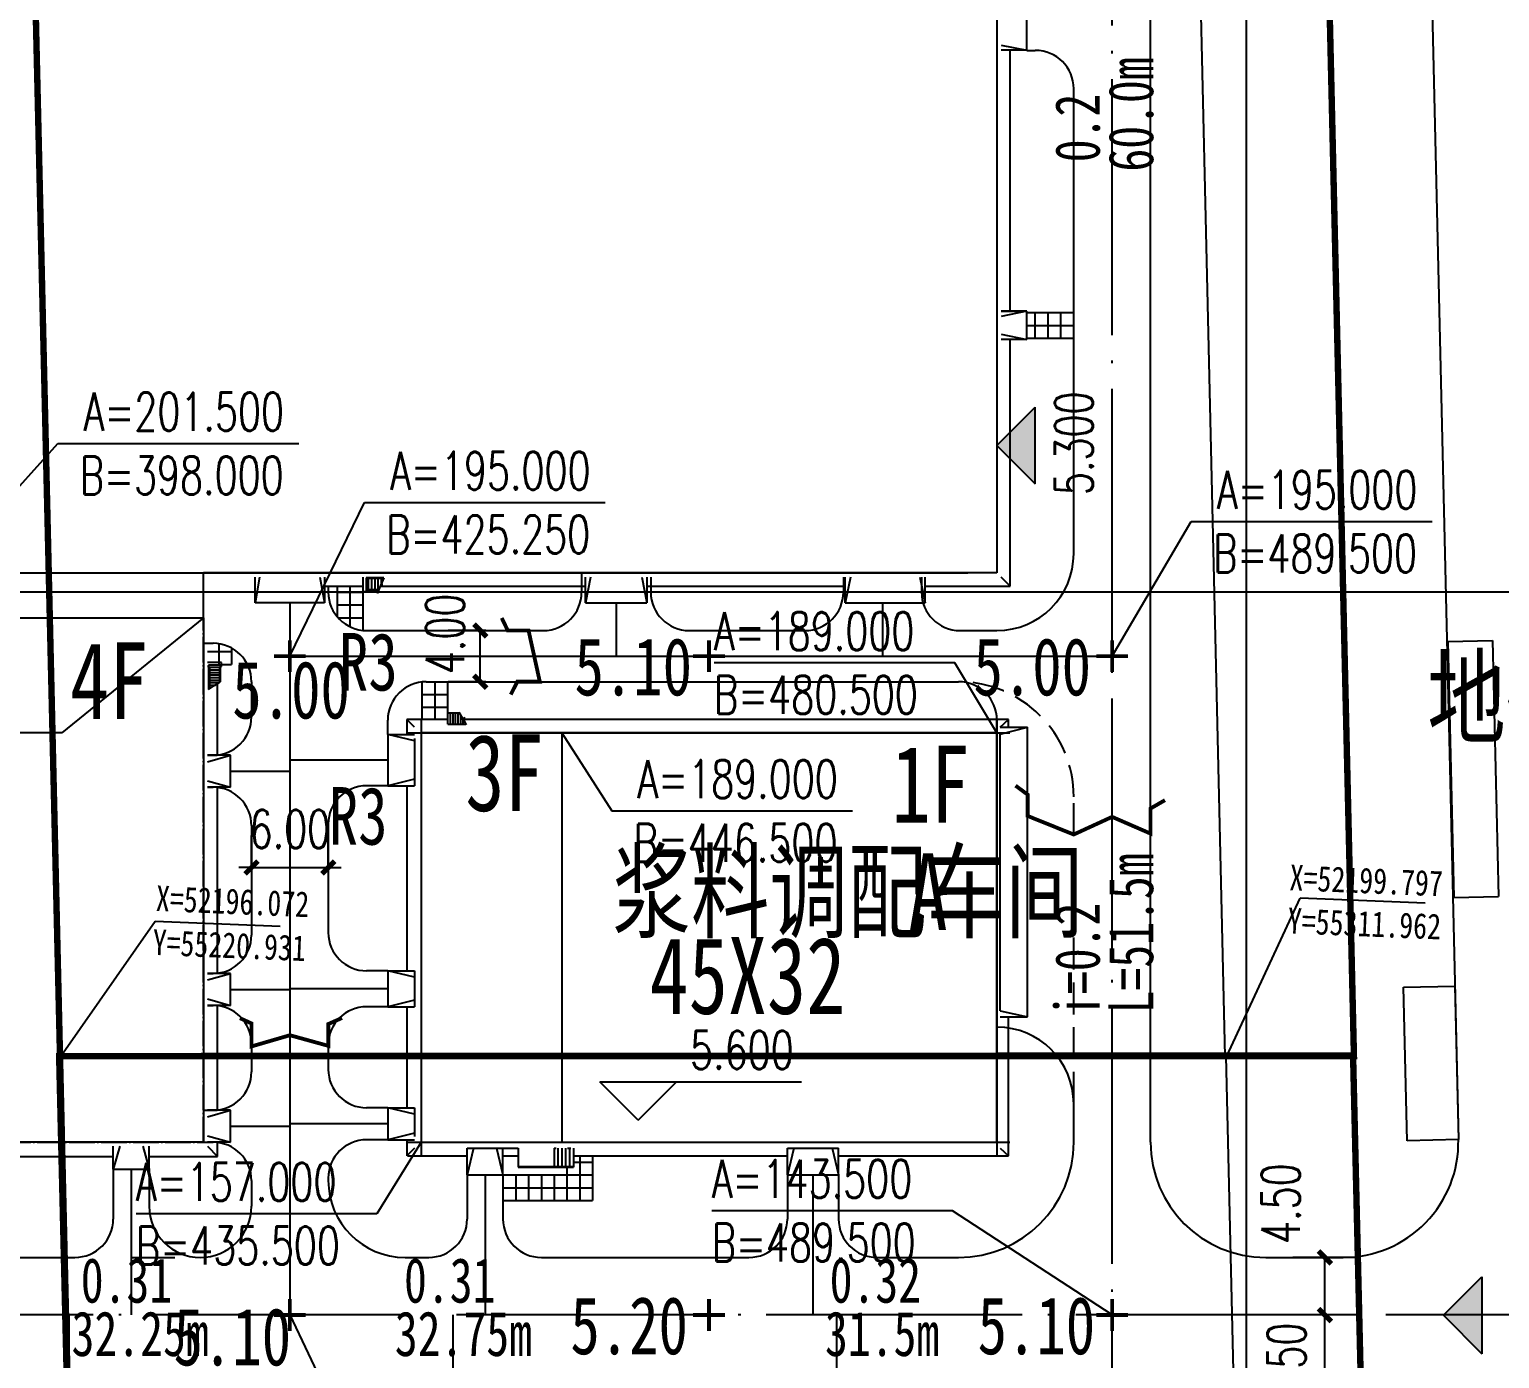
# Model space of a CAD drawing. Extents: x -170 to 1091, y -90 to 504.
# Drawn here: x 404.9 to 519.8, y 140.1 to 244 of the extents above; entities that cross this region are included whole.
import ezdxf

# ---------------------------------------------------------------- set-up
doc = ezdxf.new("R2010")
doc.units = 0
doc.header["$LTSCALE"] = 1000
for name, pattern in [('ACAD_ISO10W100', [18.7, 12, -3, 0.7, -3]), ('DASH', [0.35, 0.25, -0.1]), ('DOTE', [2.42, 2, -0.2, 0.02, -0.2])]:
    doc.linetypes.add(name, pattern=pattern)
doc.layers.get('0').update_dxf_attribs({"linetype": 'CONTINUOUS'})
doc.layers.get('Defpoints').update_dxf_attribs({"linetype": 'CONTINUOUS'})
for name, color, linetype in [('DIM_COOR', 3, 'CONTINUOUS'), ('DIM_ELEV', 3, 'CONTINUOUS'), ('DIM_SYMB', 3, 'CONTINUOUS'), ('DL', 7, 'CONTINUOUS'), ('DOTE', 1, 'DOTE'), ('GROUND', 2, 'CONTINUOUS'), ('PUB_DIM', 3, 'CONTINUOUS'), ('PUB_TEXT', 7, 'CONTINUOUS'), ('road', 2, 'CONTINUOUS'), ('STAIR', 2, 'CONTINUOUS'), ('方格网', 6, 'CONTINUOUS'), ('选址蓝线', 5, 'CONTINUOUS'), ('道路HK', 1, 'CONTINUOUS')]:
    doc.layers.add(name, color=color, linetype=linetype)
doc.styles.add('_TCH_DIM', font='SIMPLEX', dxfattribs={"bigfont": 'GBCBIG'})
doc.styles.add('DIM_FONT', font='SIMPLEX', dxfattribs={"width": 0.7, "bigfont": 'GBCBIG'})
doc.styles.add('HZ', font='', dxfattribs={"width": 0.75})
doc.styles.get("Standard").update_dxf_attribs({"font": '', "width": 0.75})
doc.styles.get('HZ').set_extended_font_data('SimSun')
doc.styles.get('STANDARD').set_extended_font_data('SimSun')
doc.dimstyles.new('DIMN1', dxfattribs={"dimscale": 0.01, "dimtxt": 300, "dimasz": 100, "dimexe": 250, "dimexo": 300, "dimgap": 150, "dimtad": 1, "dimtxsty": 'DIM_FONT', "dimblk": 'ARCHTICK', "dimcen": 2.5, "dimclrt": 7, "dimazin": 2, "dimtfac": 1, "dimtdec": 0, "dimtix": 1, "dimtmove": 2, "dimatfit": 3, "dimldrblk": 'ARCHTICK'})

# ---------------------------------------------------------------- blocks, each defined once
blk = doc.blocks.new('A$C76F35FFE')
at = {"layer": 'DOTE'}
for p, q in [((1600, 34550), (48600, 34550)), ((2600, 35550), (2600, 1550)), ((47600, 35550), (47600, 1550)), ((1600, 2550), (48600, 2550))]:
    blk.add_line(p, q, dxfattribs=at)
at = {"layer": 'GROUND'}
for p, q in [((1500, 35600), (1500, 34420)), ((4700, 35600), (1500, 35600)), ((2100, 35000), (1500, 35600)), ((48500, 35600), (5883, 35600)), ((47850, 35000), (48500, 35600)), ((47850, 12825), (47850, 34475)), ((48500, 35000), (48500, 35600)), ((1500, 30420), (1500, 15950)), ((1500, 13150), (1500, 5250)), ((48500, 1500), (48500, 12350)), ((1500, 2694), (1500, 1500)), ((2100, 2100), (1500, 1500)), ((1550, 1500), (6200, 1500)), ((9000, 2100), (10200, 2100)), ((9000, 1500), (10200, 1500)), ((13000, 2100), (13150, 2100)), ((14050, 2100), (14300, 2100)), ((14500, 1500), (31225, 1500)), ((35225, 1500), (48500, 1500)), ((47850, 2100), (48500, 1500))]:
    blk.add_line(p, q, dxfattribs=at)
at = {"layer": 'STAIR'}
for p, q in [((4700, 36125), (5580, 36125)), ((4700, 35225), (4700, 36125)), ((4900, 35225), (4900, 36125)), ((5100, 35225), (5100, 36125)), ((5300, 35225), (5300, 36125)), ((5500, 35225), (5500, 36125)), ((5555, 36168), (5817, 35716)), ((5700, 35225), (5700, 35918)), ((5758, 35657), (6009, 35743)), ((5817, 35716), (5758, 35657)), ((6009, 35743), (5878, 35610)), ((4700, 35225), (6100, 35225)), ((5878, 35610), (6125, 35182)), ((5900, 35225), (5900, 35571)), ((47850, 34450), (50000, 35000)), ((47850, 35000), (50000, 35000)), ((50000, 12350), (50000, 35000)), ((0, 34420), (0, 30420)), ((0, 34420), (2100, 34420)), ((2100, 33920), (0, 34420)), ((2100, 34100), (2100, 30420)), ((2100, 30920), (0, 30420)), ((0, 30420), (2100, 30420)), ((0, 15950), (0, 13150)), ((0, 15950), (2100, 15950)), ((2100, 15450), (0, 15950)), ((2100, 15950), (2100, 13150)), ((2100, 13650), (0, 13150)), ((0, 13150), (2100, 13150)), ((47850, 12825), (50000, 12350)), ((47850, 12350), (50000, 12350)), ((0, 5250), (0, 2750)), ((0, 5250), (2100, 5250)), ((2100, 4750), (0, 5250)), ((2100, 5250), (2100, 3000)), ((2100, 3250), (0, 2750)), ((0, 2750), (2100, 2750)), ((6200, 0), (6200, 2100)), ((6200, 2100), (9000, 2100)), ((6700, 2100), (6200, 0)), ((8500, 2100), (9000, 0)), ((9000, 0), (9000, 2100)), ((10200, 2100), (10200, 600)), ((13000, 2100), (13000, 600)), ((13300, 2100), (13300, 650)), ((13600, 2100), (13600, 650)), ((13900, 2100), (13900, 650)), ((14200, 2100), (14200, 650)), ((14500, 2100), (14500, 600)), ((31225, 0), (31225, 2100)), ((31225, 2100), (35225, 2100)), ((31725, 2100), (31225, 0)), ((34725, 2100), (35225, 0)), ((35225, 0), (35225, 2100)), ((10200, 650), (14500, 650)), ((10200, 600), (14500, 600)), ((6200, 0), (9000, 0)), ((31225, 0), (35225, 0))]:
    blk.add_line(p, q, dxfattribs=at)
blk = doc.blocks.new('A$C2C871FF8')
for p, q in [((95.01, 58.06), (95.01, 63.46)), ((93.01, 58.46), (95.01, 58.06)), ((95.01, 58.06), (93.01, 58.06)), ((93.71, 37.66), (93.71, 58.06)), ((95.01, 37.66), (93.01, 37.66)), ((93.01, 37.66), (95.01, 37.66)), ((95.01, 37.66), (93.01, 37.26)), ((95.01, 35.46), (95.01, 37.66)), ((93.01, 35.86), (95.01, 35.46)), ((95.01, 35.46), (93.01, 35.46)), ((93.71, 16.18), (93.71, 35.46)), ((34.73, 14.88), (34.73, 16.88)), ((35.06, 16.88), (34.73, 14.88)), ((39.78, 16.88), (40.13, 14.88)), ((40.13, 16.88), (40.13, 14.88)), ((40.13, 16.18), (43.13, 16.18)), ((43.13, 16.88), (43.13, 15.73)), ((43.38, 16.83), (43.38, 15.83)), ((43.38, 16.83), (43.38, 15.83)), ((44.77, 16.83), (43.38, 16.83)), ((44.75, 16.78), (43.38, 16.78)), ((43.48, 16.88), (43.48, 16.83)), ((43.56, 16.78), (43.56, 15.88)), ((43.81, 16.78), (43.81, 15.88)), ((44.06, 16.78), (44.06, 15.88)), ((44.57, 16.37), (44.24, 15.61)), ((44.31, 16.78), (44.31, 15.88)), ((44.49, 16.18), (60.53, 16.18)), ((44.57, 16.78), (44.57, 16.36)), ((44.77, 16.83), (44.61, 16.46)), ((60.53, 14.88), (60.53, 16.88)), ((60.93, 16.88), (60.53, 14.88)), ((64.93, 16.88), (65.33, 14.88)), ((65.33, 16.88), (65.33, 14.88)), ((65.33, 16.18), (80.83, 16.18)), ((80.83, 14.88), (80.83, 16.88)), ((81.23, 16.88), (80.83, 14.88)), ((86.66, 16.88), (87.06, 14.88)), ((87.06, 14.88), (87.06, 16.88)), ((87.06, 16.18), (93.71, 16.18)), ((93.71, 16.18), (93.01, 16.88)), ((43.48, 15.73), (43.13, 15.73)), ((44.36, 15.88), (43.38, 15.88)), ((44.33, 15.83), (43.38, 15.83)), ((43.48, 15.83), (43.48, 15.73)), ((40.13, 14.88), (34.73, 14.88)), ((60.53, 14.88), (65.33, 14.88)), ((80.83, 14.88), (87.06, 14.88))]:
    blk.add_line(p, q)
at = {"linetype": 'DASH', "ltscale": 1000}
blk.add_line((43.38, 16.83), (43.38, 16.78), dxfattribs=at)
blk.add_lwpolyline([(44.61, 16.46), (44.58, 16.53), (44.61, 16.26), (44.57, 16.37)])
at = {"layer": 'DOTE', "linetype": 'ACAD_ISO10W100', "ltscale": 200}
blk.add_line((10.18, 17.21), (90.4, 17.21), dxfattribs=at)
blk = doc.blocks.new('A$C17C66008')
for p, q in [((66500, 39600), (65400, 39600)), ((65500, 39300), (65400, 39300)), ((66400, 39300), (66500, 39300)), ((66500, 39300), (66500, 39600)), ((700, 31300), (700, 31600)), ((700, 31600), (1800, 31600)), ((800, 31300), (700, 31300)), ((1700, 31300), (1800, 31300))]:
    blk.add_line(p, q)
at = {"layer": 'DOTE'}
for p, q in [((2100, 43100), (65100, 43100)), ((2100, 2100), (2100, 43100)), ((65100, 2100), (65100, 43100)), ((2100, 2100), (65100, 2100))]:
    blk.add_line(p, q, dxfattribs=at)
at = {"layer": 'GROUND'}
for p, q in [((1000, 33800), (1000, 39950)), ((66200, 32350), (66200, 37967)), ((1000, 31600), (1000, 31800)), ((1000, 18750), (1000, 29633)), ((66200, 15300), (66200, 29850)), ((1000, 15950), (1000, 11000)), ((66200, 4600), (66200, 12800)), ((1000, 8200), (1000, 1000)), ((1800, 1800), (1000, 1000)), ((65400, 1800), (66200, 1000)), ((66200, 1000), (66200, 2100)), ((1000, 1000), (5600, 1000)), ((9000, 1000), (16100, 1000)), ((20100, 1000), (58050, 1000)), ((60850, 1000), (66200, 1000))]:
    blk.add_line(p, q, dxfattribs=at)
at = {"layer": 'STAIR'}
for p, q in [((0, 42750), (0, 39950)), ((0, 42750), (1800, 42750)), ((1800, 42250), (0, 42750)), ((1800, 40450), (0, 39950)), ((0, 39950), (1800, 39950)), ((65500, 39400), (65500, 39300)), ((66400, 39400), (65500, 39400)), ((65500, 39300), (65500, 37500)), ((65500, 39300), (65500, 37500)), ((65560, 39300), (65500, 39300)), ((65560, 39300), (65560, 37540)), ((66340, 39200), (65560, 39200)), ((66340, 39270), (66340, 38060)), ((66400, 39270), (66340, 39270)), ((66400, 39400), (66400, 39270)), ((66400, 39270), (66400, 38100)), ((66400, 39270), (66400, 38100)), ((66340, 39000), (65560, 39000)), ((66340, 38800), (65560, 38800)), ((66340, 38600), (65560, 38600)), ((66340, 38400), (65560, 38400)), ((66340, 38200), (65560, 38200)), ((66250, 38000), (65560, 38000)), ((65950, 37800), (66400, 38100)), ((65500, 37500), (65950, 37800)), ((65950, 37800), (65560, 37800)), ((65650, 37600), (65560, 37600)), ((65950, 37800), (65950, 37800)), ((65950, 37800), (65950, 37800)), ((65950, 37800), (65950, 37800)), ((65950, 37800), (65950, 37800)), ((0, 33800), (0, 31800)), ((0, 33800), (1800, 33800)), ((1800, 33300), (0, 33800)), ((1800, 33800), (1800, 31800)), ((1800, 32300), (0, 31800)), ((67200, 32350), (65400, 32350)), ((65400, 31850), (67200, 32350)), ((67200, 29850), (67200, 32350)), ((0, 31800), (1800, 31800)), ((800, 31400), (800, 31270)), ((1700, 31400), (800, 31400)), ((800, 31270), (800, 29500)), ((800, 31270), (800, 29500)), ((860, 31270), (800, 31270)), ((860, 31270), (860, 29540)), ((1640, 31200), (860, 31200)), ((1640, 31300), (1640, 30060)), ((1700, 31300), (1640, 31300)), ((1700, 31400), (1700, 31300)), ((1700, 31300), (1700, 30100)), ((1700, 31300), (1700, 30100)), ((1640, 31000), (860, 31000)), ((1640, 30800), (860, 30800)), ((1640, 30600), (860, 30600)), ((1640, 30400), (860, 30400)), ((1640, 30200), (860, 30200)), ((1550, 30000), (860, 30000)), ((1250, 29800), (1700, 30100)), ((65400, 30350), (67200, 29850)), ((800, 29500), (1250, 29800)), ((1250, 29800), (860, 29800)), ((950, 29600), (860, 29600)), ((1250, 29800), (1250, 29800)), ((1250, 29800), (1250, 29800)), ((1250, 29800), (1250, 29800)), ((1250, 29800), (1250, 29800)), ((67200, 29850), (65400, 29850)), ((0, 18750), (0, 15950)), ((0, 18750), (1800, 18750)), ((1800, 18250), (0, 18750)), ((1800, 16450), (0, 15950)), ((0, 15950), (1800, 15950)), ((67200, 15300), (65400, 15300)), ((65400, 14800), (67200, 15300)), ((67200, 12800), (67200, 15300)), ((65400, 13300), (67200, 12800)), ((67200, 12800), (65400, 12800)), ((0, 11000), (0, 8200)), ((0, 11000), (1800, 11000)), ((1800, 10500), (0, 11000)), ((1800, 8700), (0, 8200)), ((0, 8200), (1800, 8200)), ((67200, 4600), (65400, 4600)), ((65400, 4100), (67200, 4600)), ((67200, 2100), (67200, 4600)), ((65400, 2600), (67200, 2100)), ((5600, 0), (5600, 1800)), ((6100, 1800), (5600, 0)), ((8500, 1800), (9000, 0)), ((9000, 0), (9000, 1800)), ((16100, 0), (16100, 1800)), ((16600, 1800), (16100, 0)), ((19600, 1800), (20100, 0)), ((20100, 0), (20100, 1800)), ((58050, 0), (58050, 1800)), ((58550, 1800), (58050, 0)), ((60350, 1800), (60850, 0)), ((60850, 0), (60850, 1800)), ((67200, 2100), (65400, 2100)), ((5600, 0), (9000, 0)), ((16100, 0), (20100, 0)), ((58050, 0), (60850, 0))]:
    blk.add_line(p, q, dxfattribs=at)
blk = doc.blocks.new('_ArchTick')
at = {"color": 0, "linetype": 'ByBlock', "const_width": 0.4}
blk.add_lwpolyline([(-0.5, -0.5), (0.5, 0.5)], dxfattribs=at)
blk = doc.blocks.new('*D86')
at = {"layer": 'Defpoints', "color": 0, "linetype": 'Continuous', "transparency": 16777216}
for p in [(506.13, 143.5), (511.55, 143.5), (511.55, 136)]:
    blk.add_point(p, dxfattribs=at)
at = {"layer": 'PUB_DIM', "color": 0, "linetype": 'Continuous', "lineweight": -2, "transparency": 16777216}
for p, q in [((506.13, 143.5), (506.13, 144.5)), ((508.55, 143.5), (503.63, 143.5)), ((506.13, 136), (506.13, 143.5)), ((508.55, 136), (503.63, 136)), ((506.13, 136), (506.13, 135))]:
    blk.add_line(p, q, dxfattribs=at)
for p, rotation in [((506.13, 143.5), 270), ((506.13, 136), 90)]:
    blk.add_blockref('_ArchTick', p, dxfattribs=dict(at, rotation=rotation))
at = {"layer": 'PUB_DIM', "color": 7, "linetype": 'Continuous', "transparency": 16777216, "insert": (503.13, 139.75), "char_height": 3, "attachment_point": 5, "rotation": 90, "style": 'DIM_FONT'}
blk.add_mtext('\\A1;7.50', dxfattribs=at)
blk = doc.blocks.new('*D87')
at = {"layer": 'Defpoints', "color": 0, "linetype": 'Continuous', "transparency": 16777216}
for p in [(506.13, 148), (511.55, 148), (511.55, 143.5)]:
    blk.add_point(p, dxfattribs=at)
at = {"layer": 'PUB_DIM', "color": 0, "linetype": 'Continuous', "lineweight": -2, "transparency": 16777216}
for p, q in [((508.55, 148), (503.63, 148)), ((506.13, 143.5), (506.13, 148)), ((508.55, 143.5), (503.63, 143.5))]:
    blk.add_line(p, q, dxfattribs=at)
for p, rotation in [((506.13, 148), 90), ((506.13, 143.5), 270)]:
    blk.add_blockref('_ArchTick', p, dxfattribs=dict(at, rotation=rotation))
at = {"layer": 'PUB_DIM', "color": 7, "linetype": 'Continuous', "transparency": 16777216, "insert": (502.68, 152.2), "char_height": 3, "attachment_point": 5, "rotation": 90, "style": 'DIM_FONT'}
blk.add_mtext('\\A1;4.50', dxfattribs=at)
blk = doc.blocks.new('*D102')
at = {"layer": 'Defpoints', "color": 0, "linetype": 'Continuous', "transparency": 16777216}
for p in [(440.13, 197), (443.55, 197), (443.55, 193)]:
    blk.add_point(p, dxfattribs=at)
at = {"layer": 'PUB_DIM', "color": 0, "linetype": 'Continuous', "lineweight": -2, "transparency": 16777216}
for p, q in [((440.55, 197), (437.63, 197)), ((440.13, 193), (440.13, 197)), ((440.55, 193), (437.63, 193))]:
    blk.add_line(p, q, dxfattribs=at)
for p, rotation in [((440.13, 197), 90), ((440.13, 193), 270)]:
    blk.add_blockref('_ArchTick', p, dxfattribs=dict(at, rotation=rotation))
at = {"layer": 'PUB_DIM', "color": 7, "linetype": 'Continuous', "transparency": 16777216, "insert": (437.38, 196.74), "char_height": 3, "attachment_point": 5, "rotation": 90, "style": 'DIM_FONT'}
blk.add_mtext('\\A1;4.00', dxfattribs=at)
blk = doc.blocks.new('*D103')
at = {"layer": 'Defpoints', "color": 0, "linetype": 'Continuous', "transparency": 16777216}
for p in [(428.25, 178.48), (422.25, 175.38), (428.25, 175.38)]:
    blk.add_point(p, dxfattribs=at)
at = {"layer": 'PUB_DIM', "color": 0, "linetype": 'Continuous', "lineweight": -2, "transparency": 16777216}
for p, q in [((422.25, 178.38), (422.25, 180.98)), ((428.25, 178.38), (428.25, 180.98)), ((422.25, 178.48), (421.25, 178.48)), ((422.25, 178.48), (428.25, 178.48)), ((428.25, 178.48), (429.25, 178.48))]:
    blk.add_line(p, q, dxfattribs=at)
blk.add_blockref('_ArchTick', (422.25, 178.48), dxfattribs=at)
at = {"layer": 'PUB_DIM', "color": 0, "linetype": 'Continuous', "lineweight": -2, "transparency": 16777216, "rotation": 180}
blk.add_blockref('_ArchTick', (428.25, 178.48), dxfattribs=at)
at = {"layer": 'PUB_DIM', "color": 7, "linetype": 'Continuous', "transparency": 16777216, "insert": (425.25, 181.48), "char_height": 3, "attachment_point": 5, "style": 'DIM_FONT'}
blk.add_mtext('\\A1;6.00', dxfattribs=at)

msp = doc.modelspace()

# ---------------------------------------------------------------- hatches: boundary and pattern name
at = {"layer": 'DIM_ELEV', "linetype": 'Continuous'}
for points in [[(480.5, 211.45532), (483.5, 208.45532), (483.5, 214.45532)], [(515.38627, 143.47585), (518.38627, 146.47585), (518.38627, 140.47585)]]:
    msp.add_hatch(color=256, dxfattribs=at).paths.add_polyline_path(points)

# ---------------------------------------------------------------- linework, layer by layer
at = {"linetype": 'Continuous'}
for p, q in [((418.5, 198), (418.5, 201.5)), ((418.8, 195.35), (420.69878, 195.35)), ((419.69878, 195.96624), (419.69878, 194.35)), ((420.69878, 195.62698), (420.69878, 194.35)), ((515.72781, 196.13109), (519.22686, 196.21232)), ((515.72781, 196.13109), (516.192, 176.13647)), ((519.22686, 196.21232), (519.69106, 176.21771)), ((419.9, 194.35), (420.69878, 194.35)), ((435.5, 189), (435.5, 157)), ((435.5, 189), (447.5, 189)), ((447.5, 189), (435.5, 189)), ((435.5, 189), (435.5, 157)), ((446.5, 189), (446.5, 157)), ((447.5, 189), (480.5, 189)), ((480.5, 189), (447.5, 189)), ((447.5, 189), (447.5, 189)), ((480.5, 189), (480.5, 157)), ((480.5, 157), (480.5, 189)), ((516.192, 176.13647), (519.69106, 176.21771)), ((512.27743, 169.11282), (516.27635, 169.20565)), ((512.55594, 157.11605), (512.27743, 169.11282)), ((516.27635, 169.20565), (516.55486, 157.20889)), ((435.5, 157), (480.5, 157)), ((435.5, 157), (480.5, 157)), ((516.55486, 157.20889), (512.55594, 157.11605))]:
    msp.add_line(p, q, dxfattribs=at)
at = {"linetype": 'DASH', "ltscale": 0.01}
msp.add_line((486.5, 160), (486.5, 184), dxfattribs=at)
at = {"linetype": 'Continuous', "const_width": 0.3, "flags": 128}
for points in [[(441.80299, 197.98569), (442.27672, 197), (443.90091, 197), (444.78068, 193), (443.02114, 193), (442.51357, 192.00006)], [(425.25, 196.24591), (425.25, 193.75409)], [(458, 196.24591), (458, 193.75409)], [(489.5, 196.24591), (489.5, 193.75409)], [(424.00409, 195), (426.49591, 195)], [(456.75409, 195), (459.24591, 195)], [(488.25409, 195), (490.74591, 195)], [(493.6284, 183.74042), (492.5, 183.08764), (492.5, 181.12929), (489.5, 182.43486), (486.5, 181.05676), (482.9, 182.50738), (482.9, 184.1756), (481.95349, 184.87677)], [(421.34968, 166.70306), (422.25, 166.28851), (422.25, 164.49213), (425.25, 165.36729), (428.25, 164.53819), (428.25, 166.24245), (429.32526, 166.71564)], [(425.25, 144.74591), (425.25, 142.25409)], [(458, 144.74591), (458, 142.25409)], [(489.5, 144.74591), (489.5, 142.25409)], [(424.00409, 143.5), (426.49591, 143.5)], [(456.75409, 143.5), (459.24591, 143.5)], [(488.25409, 143.5), (490.74591, 143.5)]]:
    msp.add_lwpolyline(points, dxfattribs=at)
at = {"linetype": 'DASH', "ltscale": 0.01}
msp.add_arc((477.5, 184), 9, 0, 90, dxfattribs=at)
at = {"layer": 'DIM_COOR', "color": 4, "linetype": 'Continuous'}
for p, q in [((398, 201.5), (407.12789, 211.6168)), ((407.12789, 211.6168), (425.93789, 211.6168)), ((489.5, 195), (495.68904, 205.51484)), ((495.68904, 205.51484), (514.49904, 205.51484)), ((418.5, 198), (407.42829, 189.01602)), ((477.20226, 194.4642), (458.39226, 194.4642)), ((480.5, 189), (477.20226, 194.4642)), ((407.42829, 189.01602), (388.94829, 189.01602)), ((446.5, 189), (450.39909, 182.90317)), ((450.39909, 182.90317), (469.20909, 182.90317)), ((435.5, 157), (432.04016, 151.41008)), ((432.04016, 151.41008), (413.23016, 151.41008))]:
    msp.add_line(p, q, dxfattribs=at)
at = {"layer": 'DIM_COOR', "color": 3, "linetype": 'Continuous'}
for p, q in [((425.25, 195), (431.07901, 207.00288)), ((431.07901, 207.00288), (449.88901, 207.00288)), ((477.03404, 151.65151), (458.22404, 151.65151)), ((489.5, 143.5), (477.03404, 151.65151)), ((425.25, 143.5), (429.04591, 135.54723))]:
    msp.add_line(p, q, dxfattribs=at)
at = {"layer": 'DIM_ELEV', "linetype": 'Continuous'}
for p, q in [((480.5, 211.45532), (483.5, 214.45532)), ((483.5, 208.45532), (483.5, 214.45532)), ((480.5, 211.45532), (483.5, 208.45532)), ((452.46222, 158.72396), (449.46222, 161.72396)), ((449.46222, 161.72396), (465.22538, 161.72396)), ((452.46222, 158.72396), (455.46222, 161.72396)), ((515.38627, 143.47585), (518.38627, 146.47585)), ((518.38627, 146.47585), (518.38627, 140.47585)), ((515.38627, 143.47585), (518.38627, 140.47585))]:
    msp.add_line(p, q, dxfattribs=at)
at = {"layer": 'DIM_SYMB', "linetype": 'Continuous'}
for points in [[(489.5, 241.84362, 0, 0, 0), (489.5, 230.77714, 0.8, 0, 0), (489.5, 227.77714, 0, 0, 0)], [(482.93449, 231.75614, 0, 0, 0), (484.55378, 228.08602, 0.4, 0, 0), (485.15928, 226.71366, 0, 0, 0)], [(489.5, 166.39995, 0, 0, 0), (489.5, 177.46642, 0.8, 0, 0), (489.5, 180.46642, 0, 0, 0)], [(409.2396, 153.26039, 0, 0, 0), (406.43125, 150.37849, 0.4, 0, 0), (405.38438, 149.30421, 0, 0, 0)], [(451.22695, 153.26039, 0, 0, 0), (448.41859, 150.37849, 0.4, 0, 0), (447.37173, 149.30421, 0, 0, 0)], [(471.46192, 153.26039, 0, 0, 0), (474.27027, 150.37849, 0.4, 0, 0), (475.31714, 149.30421, 0, 0, 0)], [(415.931, 143.5, 0, 0, 0), (407.32513, 143.5, 0.8, 0, 0), (404.32513, 143.5, 0, 0, 0)], [(441.18937, 143.5, 0, 0, 0), (432.58349, 143.5, 0.8, 0, 0), (429.58349, 143.5, 0, 0, 0)], [(464.73176, 143.5, 0, 0, 0), (475.79823, 143.5, 0.8, 0, 0), (478.79823, 143.5, 0, 0, 0)]]:
    msp.add_lwpolyline(points, format="xyseb", dxfattribs=at)
at = {"layer": 'DL', "color": 7, "linetype": 'Continuous'}
for p, q in [((480.5, 381.5), (480.5, 201.5)), ((480.5, 201.5), (418.5, 201.5)), ((355.5, 198), (418.5, 198)), ((418.5, 198), (418.5, 157)), ((418.5, 157), (355.5, 157))]:
    msp.add_line(p, q, dxfattribs=at)
at = {"layer": 'DOTE', "ltscale": 0.01}
for p, q in [((489.5, 26.5), (489.5, 413)), ((530.8769, 143.5), (-2.5, 143.5))]:
    msp.add_line(p, q, dxfattribs=at)
at = {"layer": 'DOTE', "ltscale": 10}
for p, q in [((425.25, 199.175), (425.25, 143.5)), ((450.75, 199.175), (450.75, 195)), ((471.55417, 199.175), (471.55417, 195)), ((425.25, 195), (489.5, 195)), ((432.9, 186.87), (425.25, 186.87)), ((420.6, 186), (425.25, 186)), ((420.6, 168.95), (425.25, 168.95)), ((432.9, 169), (425.25, 169)), ((420.6, 158.25), (425.25, 158.25)), ((432.9, 158.45), (425.25, 158.45)), ((412.85, 154.9), (412.85, 143.5)), ((440.5, 154.45), (440.5, 143.5)), ((466.12497, 154.45), (466.12497, 143.5)), ((408, 129.44), (408, 143.5)), ((438, 129.44), (438, 143.5)), ((468, 129.44), (468, 143.5))]:
    msp.add_line(p, q, dxfattribs=at)
at = {"layer": 'DOTE', "linetype": 'DOTE', "ltscale": 0.01, "const_width": 0.5, "flags": 128}
msp.add_lwpolyline([(26.19028, 286.22262), (23.56821, 434.44816), (400.99488, 434.45822), (411.28068, -8.0828), (-14.91554, -25.63548), (-15.93853, 284.5683)], close=True, dxfattribs=at)
at = {"layer": 'DOTE', "linetype": 'DOTE', "ltscale": 15, "const_width": 0.5, "flags": 128}
for points in [[(403.79294, 314.0732), (504.90284, 314.0759), (508.39711, 163.73662), (407.28721, 163.73392)], [(407.2197, 163.73681), (508.32959, 163.77917), (512.2922, -3.87853), (411.28058, -8.07834)]]:
    msp.add_lwpolyline(points, close=True, dxfattribs=at)
at = {"layer": 'road', "linetype": 'Continuous'}
for p, q in [((492.5, 157), (492.5, 395)), ((482.825, 242.35), (483.5, 242.35)), ((486.5, 203), (486.5, 239.35)), ((482.825, 221.85), (486.5, 221.85)), ((483.5, 219.85), (483.5, 221.85)), ((484.5, 219.85), (484.5, 221.85)), ((485.5, 219.85), (485.5, 221.85)), ((482.825, 220.85), (486.5, 220.85)), ((482.825, 219.85), (486.5, 219.85)), ((448.05, 201.5), (448.05, 200)), ((453.45, 201.175), (453.45, 200)), ((468.5, 201.175), (468.5, 200)), ((474.60833, 201.175), (474.60833, 200)), ((428.25, 200.475), (428.25, 200)), ((428.945, 200.475), (428.945, 198.07985)), ((428.945, 200), (430.945, 200)), ((429.945, 200.475), (429.945, 197.29871)), ((430.945, 200.475), (430.945, 197.01554)), ((428.945, 199), (430.945, 199)), ((429.01393, 198), (430.945, 198)), ((431.25, 197), (445.05, 197)), ((456.45, 197), (465.5, 197)), ((477.60833, 197), (480.5, 197)), ((418.5, 196), (419.25, 196)), ((422.25, 193), (422.25, 190.25)), ((435.6, 190.05), (435.6, 193)), ((435.6, 192), (437.6, 192)), ((435.9, 193), (477.5, 193)), ((436.6, 190.05), (436.6, 193)), ((437.6, 190.575), (437.6, 193)), ((435.6, 191), (437.6, 191)), ((432.9, 188.87), (432.9, 190)), ((480.5, 189), (480.5, 190)), ((418.8, 187.25), (419.25, 187.25)), ((418.8, 184.75), (419.25, 184.75)), ((432.9, 184.87), (431.25, 184.87)), ((422.25, 181.75), (422.25, 173.2)), ((428.25, 181.87), (428.25, 173.4)), ((418.8, 170.2), (419.25, 170.2)), ((432.9, 170.4), (431.25, 170.4)), ((480.5, 168), (480.5, 168)), ((418.8, 167.7), (419.25, 167.7)), ((432.9, 167.6), (431.25, 167.6)), ((422.25, 164.7), (422.25, 162.5)), ((428.25, 164.6), (428.25, 162.7)), ((432.9, 159.7), (431.25, 159.7)), ((486.5, 157), (486.5, 160)), ((418.5, 159.5), (419.25, 159.5)), ((418.5, 157), (419.25, 157)), ((432.9, 157.2), (431.25, 157.2)), ((447.4, 155.45), (448.9, 155.45)), ((447.9, 155.95), (447.9, 152.45)), ((448.9, 155.95), (448.9, 152.45)), ((411.45, 154.9), (411.45, 151)), ((414.25, 154.9), (414.25, 152)), ((422.25, 154), (422.25, 152)), ((428.25, 154.2), (428.25, 154)), ((439.1, 154.45), (439.1, 151)), ((441.9, 154.45), (441.9, 151)), ((441.9, 154.45), (448.9, 154.45)), ((442.9, 154.45), (442.9, 152.45)), ((443.9, 154.45), (443.9, 152.45)), ((444.9, 154.45), (444.9, 152.45)), ((445.9, 154.45), (445.9, 152.45)), ((446.9, 155.05), (446.9, 152.45)), ((464.12497, 154.45), (464.12497, 151)), ((468.12497, 154.45), (468.12497, 151)), ((441.9, 153.45), (448.9, 153.45)), ((441.9, 152.45), (448.9, 152.45)), ((376.5, 148), (408.45, 148)), ((412.85, 148), (416.25, 148)), ((434.25, 148), (436.1, 148)), ((444.9, 148), (461.12497, 148)), ((471.12497, 148), (477.5, 148)), ((501.5, 148), (507.55729, 148))]:
    msp.add_line(p, q, dxfattribs=at)
for centre, radius, start, end in [((483.5, 239.35), 3, 0, 90), ((480.5, 203), 6, 270, 0), ((431.25, 200), 3, 180, 270), ((445.05, 200), 3, 270, 0), ((456.45, 200), 3, 180, 270), ((465.5, 200), 3, 270, 0), ((477.60833, 200), 3, 180, 270), ((419.25, 193), 3, 0, 90), ((435.9, 190), 3, 90, 180), ((477.5, 190), 3, 0, 90), ((419.25, 190.25), 3, 270, 0), ((419.25, 181.75), 3, 0, 90), ((431.25, 181.87), 3, 90, 180), ((419.25, 173.2), 3, 270, 0), ((431.25, 173.4), 3, 180, 270), ((419.25, 164.7), 3, 360, 90), ((431.25, 164.6), 3, 90, 180), ((480.5, 160), 6, 360, 90), ((419.25, 162.5), 3, 270, 0), ((431.25, 162.7), 3, 180, 270), ((419.25, 154), 3, 360, 90), ((431.25, 154.2), 3, 90, 180), ((477.5, 157), 9, 270, 0), ((501.5, 157), 9, 180, 270), ((507.55729, 157), 9, 270, 1.3299364), ((434.25, 154), 6, 180, 270), ((418.25, 152), 4, 180, 0), ((408.45, 151), 3, 270, 0), ((436.1, 151), 3, 270, 0), ((444.9, 151), 3, 180, 270), ((461.12497, 151), 3, 270, 0), ((471.12497, 151), 3, 180, 270)]:
    msp.add_arc(centre, radius, start, end, dxfattribs=at)
at = {"layer": '方格网', "color": 6, "linetype": 'Continuous'}
for p, q in [((500, -54.65023), (500, 494.06478)), ((850.549, 200), (-76.88164, 200))]:
    msp.add_line(p, q, dxfattribs=at)
at = {"layer": '选址蓝线', "color": 0, "linetype": 'Continuous'}
for p, q in [((498.4663, 163.74134), (504.18753, 176.08565)), ((513.95709, 175.68727), (504.18753, 176.08565)), ((407.35909, 163.7202), (414.71868, 174.28093)), ((414.71868, 174.28093), (424.48828, 173.88346))]:
    msp.add_line(p, q, dxfattribs=at)
at = {"layer": '选址蓝线', "color": 5, "linetype": 'Continuous', "flags": 128}
for points in [[(26.19028, 286.22262), (23.56821, 434.44816), (400.99488, 434.45822), (410.69968, 16.91446), (0, 0), (-0.94049, 285.18659)], [(407.2197, 163.73681), (498.3269, 163.7181), (494.8675, 314.05819), (403.7603, 314.0769)], [(407.28721, 163.73392), (498.39442, 163.73635), (501.71981, 20.66308), (410.69968, 16.91446)]]:
    msp.add_lwpolyline(points, close=True, dxfattribs=at)
at = {"layer": '道路HK', "color": 1, "linetype": 'Continuous', "ltscale": 300}
msp.add_line((511.02519, 395.39317), (516.55486, 157.20889), dxfattribs=at)

# ---------------------------------------------------------------- block references
at = {"linetype": 'Continuous'}
msp.add_blockref('A$C2C871FF8', (387.81935, 184.2931), dxfattribs=at)
at = {"linetype": 'Continuous', "xscale": 0.001, "yscale": 0.001, "zscale": 0.001}
for name, p in [('A$C17C66008', (353.4, 154.9)), ('A$C76F35FFE', (432.9, 154.45))]:
    msp.add_blockref(name, p, dxfattribs=at)

# ---------------------------------------------------------------- texts
at = {"layer": 'PUB_TEXT', "linetype": 'Continuous', "width": 0.75}
for s, p in [('60.0m', (492.70932, 232.87491)), ('0.2', (488.53695, 233.60358)), ('L=51.5m', (492.70932, 167.07818)), ('i=0.2', (488.53695, 166.79899))]:
    msp.add_text(s, height=3.5, rotation=90, dxfattribs=at).set_placement(p)
at = {"layer": 'PUB_TEXT', "linetype": 'Continuous', "style": '_TCH_DIM', "width": 0.705882}
for s, p in [('A=201.500', (409.13789, 212.6178)), ('B=398.000', (408.83789, 207.6408)), ('A=195.000', (433.08901, 208.00388)), ('A=195.000', (497.69904, 206.51584)), ('B=425.250', (432.78901, 203.02688)), ('B=489.500', (497.39904, 201.53884)), ('A=189.000', (458.39226, 195.4652)), ('B=480.500', (458.39226, 190.4882)), ('A=189.000', (452.40909, 183.90417)), ('B=446.500', (452.10909, 178.92717)), ('5.600', (456.52538, 162.72496)), ('A=157.000', (413.23016, 152.41108)), ('A=143.500', (458.22404, 152.65251)), ('B=489.500', (458.22404, 147.67551)), ('B=435.500', (413.23016, 147.43408))]:
    msp.add_text(s, height=2.975, dxfattribs=at).set_placement(p)
msp.add_text('5.300', height=2.975, rotation=90, dxfattribs=at).set_placement((488.001, 207.58532))
at = {"layer": 'PUB_TEXT', "linetype": 'Continuous', "width": 0.75}
for s, height, p in [('R3', 4.5, (429.08875, 192.30903)), ('4F', 6, (408.07252, 190.08792)), ('5.10', 4.5, (447.49061, 191.93098)), ('5.00', 4.5, (478.66918, 191.93098)), ('地磅', 6, (514.12558, 188.78449)), ('5.00', 4.5, (420.75385, 190.12199)), ('3F', 6, (438.96144, 182.89457)), ('1F', 6, (472.26148, 181.99362)), ('R3', 4.5, (428.29333, 180.26273)), ('浆料调配车间', 6, (450.44281, 173.5945)), ('A', 6, (473.58567, 173.5945)), ('45X32', 6, (453.3505, 167.03369)), ('0.31', 3.5, (408.91032, 144.46305)), ('0.31', 3.5, (434.16869, 144.46305)), ('0.32', 3.5, (467.42642, 144.46305)), ('5.20', 4.5, (447.16918, 140.43098)), ('5.10', 4.5, (478.99061, 140.43098)), ('32.25m', 3.5, (408.19398, 140.29068)), ('5.10', 4.5, (416.16127, 139.55725)), ('32.75m', 3.5, (433.45235, 140.29068)), ('31.5m', 3.5, (467.06488, 140.29068))]:
    msp.add_text(s, height=height, dxfattribs=at).set_placement(p)
at = {"layer": '选址蓝线', "color": 0, "linetype": 'Continuous', "style": 'HZ', "width": 0.8}
for s, p in [('X=52199.797', (503.3363, 176.70703)), ('X=52196.072', (414.75184, 175.08025)), ('Y=55311.962', (503.19922, 173.33774)), ('Y=55220.931', (414.49239, 171.64879))]:
    msp.add_text(s, height=2, rotation=357.6702412, dxfattribs=at).set_placement(p)

# ---------------------------------------------------------------- dimensions: what is measured, and where the dimension line sits
at = {"layer": 'PUB_DIM', "linetype": 'Continuous'}
for base, p1, p2, picture, middle in [((440.129, 197), (443.55415, 193), (443.55415, 197), '*D102', (437.379, 196.73856)), ((506.12673, 148), (511.55294, 143.5), (511.55294, 148), '*D87', (502.67673, 152.2))]:
    dim = msp.add_linear_dim(base=base, p1=p1, p2=p2, angle=90, dimstyle='DIMN1', dxfattribs=at)
    dim.commit()
    dim.dimension.update_dxf_attribs({"geometry": picture, "text_midpoint": middle, "dimtype": 129})
for p1, p2, distance, picture, middle in [((422.25, 175.37572), (428.25, 175.37572), 3.1064, '*D103', (425.25, 181.48212)), ((511.55294, 136), (511.55294, 143.5), 5.42621, '*D86', (503.12673, 139.75))]:
    dim = msp.add_aligned_dim(p1=p1, p2=p2, distance=distance, dimstyle='DIMN1', dxfattribs=at)
    dim.commit()
    dim.dimension.update_dxf_attribs({"geometry": picture, "text_midpoint": middle})

doc.saveas('drawing.dxf')
